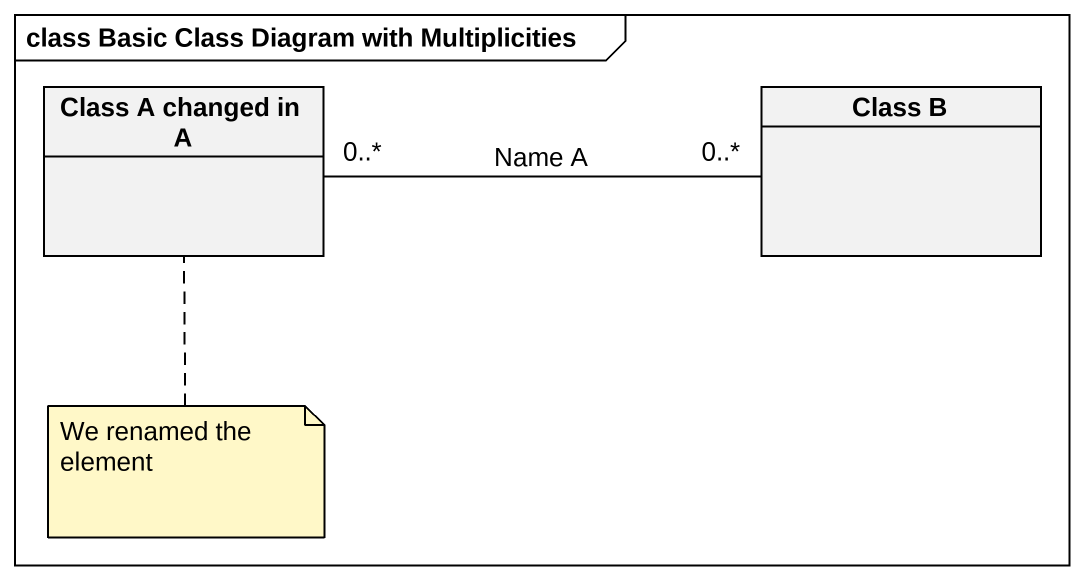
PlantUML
@startuml
mainframe class Basic Class Diagram with Multiplicities
hide circle
hide empty members
class "Class A changed in A" as Class_A_changed_in_A
class "Class B" as Class_B
Class_A_changed_in_A "0..*" -right- "0..*" Class_B : Name A
note bottom of Class_A_changed_in_A : We renamed the element
@enduml
